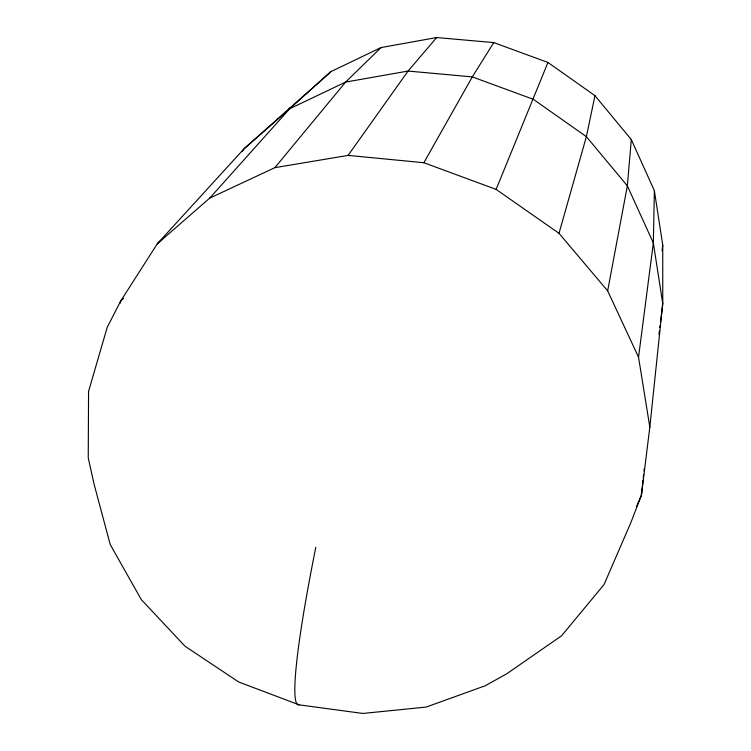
<?xml version="1.0" encoding="UTF-8"?>
<svg xmlns="http://www.w3.org/2000/svg" width="751" height="751" viewBox="0 0 751 751"><rect width="100%" height="100%" fill="white"/><g stroke="black" fill="none" stroke-linecap="round" stroke-linejoin="round"><path stroke-width="1.13" d="M654.374 190.716L653.342 242.986L638.538 357.204L649.822 427.094L641.42 495.266L630.746 522.865L604.076 584.503L561.617 635.759L506.794 673.76L485.09 685.813L426.108 707.085L362.864 713.45L299.161 704.86L238.724 682.002L185.028 646.236L141.272 599.561L110.228 544.55L94.128 484.357L88.242 457.95L88.562 391.393L107.215 327.323L120.695 301.02L157.231 243.878L244.169 148.66L330.966 71.589L381.029 47.566L436.678 37.55L493.782 42.591L547.939 62.464L594.97 95.677L631.309 139.592L654.374 190.716L662.748 245.098L662.757 303.535L649.822 427.094M636.36 506.972L641.42 495.266L641.523 491.755M631.309 139.592L627.357 185.863L607.662 290.844L638.538 357.204M641.42 495.266L643.016 480.189M643.26 477.871L643.635 474.388M644.001 470.905L644.245 468.586M662.053 250.806L662.748 245.098M658.965 334.43L659.387 330.994M659.81 327.567L660.091 325.277M660.514 321.841L662.757 303.535L653.342 242.986L627.357 185.863L586.381 136.654L533.341 99.32L472.304 76.884L408.065 71.054L345.629 82.075L289.689 108.754L244.169 148.66L242.273 151.599M594.97 95.677L586.381 136.654L559.007 233.317L607.662 290.844M120.038 303.273L120.695 301.02L123.033 298.391M547.939 62.464L496.111 189.393L559.007 233.317M161.493 239.907L157.231 243.878L209.707 198.133L274.866 167.67L348.107 155.391L423.864 162.723L472.304 76.884L493.782 42.591M288.093 110.444L289.999 107.515M348.107 155.391L408.065 71.054L436.678 37.55M274.866 167.67L345.629 82.075L381.029 47.566M209.707 198.133L289.689 108.754L330.966 71.589M120.695 301.02L123.202 298.579M423.864 162.723L496.111 189.393M299.161 704.86A282.273 22.314 -76.4 0 1 315.805 547.31"/></g></svg>
